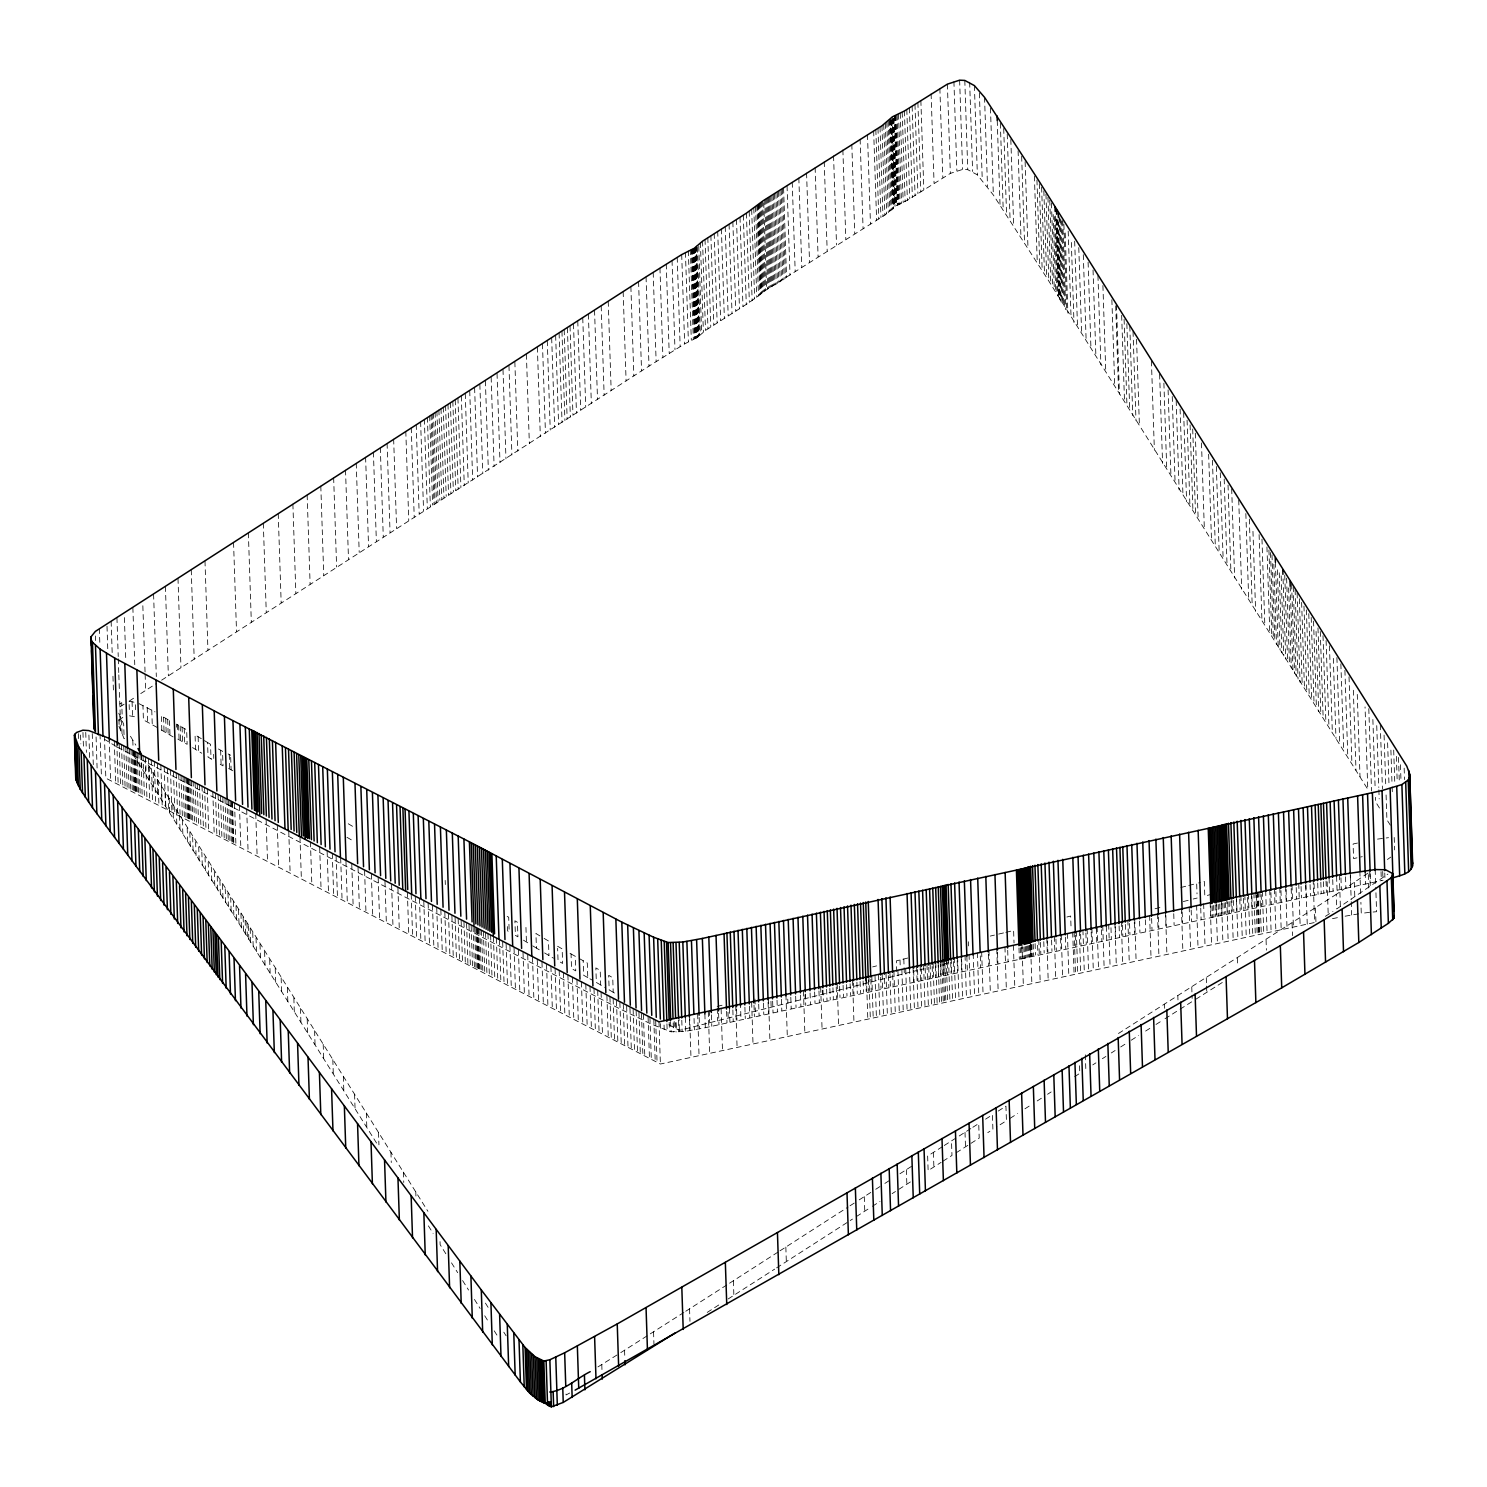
<?xml version="1.0" encoding="UTF-8"?>
<svg xmlns="http://www.w3.org/2000/svg" width="1487" height="1487" viewBox="0 0 1487 1487"><rect width="100%" height="100%" fill="white"/><g stroke="black" fill="none" stroke-linecap="round" stroke-linejoin="round"><path stroke-width="0.75" stroke-dasharray="5 3.75" d="M161.618 680.172L649.001 366.118L684.652 343.869L697.329 337.475L705.507 330.43L749.355 302.437L766.623 289.668L884.895 215.057L895.434 206.042L907.367 200.262L950.342 173.403L962.591 169.444L967.758 169.685L977.368 174.853L993.353 195.02L1046.718 277.734L1367.78 789.318L1365.047 706.938M118.737 720.247L124.35 716.306M1387.427 859.505L1390.735 857.107M1368.021 873.092L1336.237 894.375L1336.72 908.929L1387.91 874.077M119.852 703.946L121.73 702.645L122.213 717.199M1118.466 1033.484L1336.237 894.375M1325.4 916.345L1332.947 911.401M1074.636 1076.718L1079.804 1073.335L1079.469 1062.945M1092.778 1064.896L1095.919 1062.87M1047.536 1094.283L1051.16 1091.941M140.745 693.574L156.544 683.425M780.006 1250.809L848.073 1207.035M850.025 1205.79L855.861 1202.035M776.604 1267.853L852.46 1219.098M1102.387 1058.688L1105.882 1056.439M1037.182 1100.956L1042.238 1097.703M859.226 1199.86L873.817 1190.492M729.578 1283.188L778.073 1252.054M875.731 1189.284L881.456 1185.604M884.858 1183.429L889.969 1180.139M685.767 1311.255L727.663 1284.415M728.147 1298.969L774.671 1269.117M856.345 1216.589L870.49 1207.518M872.386 1206.292L880.025 1201.403M892.126 1193.633L895.471 1191.496M1111.291 1052.963L1115.12 1050.51M707.199 1312.408L720.526 1303.857M1010.175 1118.298L1017.684 1113.484M1024.933 1108.819L1032.127 1104.209M129.313 709.559L129.034 701.251L135.819 696.734M899.932 1173.763L911.903 1166.105M959.227 1135.975L970.881 1128.54M972.851 1127.276L978.725 1123.54L979.208 1138.094L955.844 1153.001M985.584 1119.153L992.424 1114.785L992.907 1129.339L987.777 1132.629M998.223 1111.068L1005.937 1106.142L1006.42 1120.696L996.773 1126.867M620.767 1352.631L683.871 1312.482M1120.696 1046.96L1125.882 1043.632M898.799 1189.358L910.546 1181.849M119.908 706.901L127.194 702.254M942.461 1146.644L927.646 1156.05L928.13 1170.622L941.122 1162.351M944.264 1145.492L957.293 1137.202M1145.603 1031.067L1150.715 1027.814M1131.198 1040.231L1138.652 1035.491M942.944 1161.198L951.977 1155.455L951.494 1140.901M1156.012 1024.45L1163.224 1019.878M1165.027 1018.725L1178.317 1010.305M1180.065 1009.208L1192.239 1001.494L1192.035 995.249M1195.883 999.208L1222.37 982.442M597.923 1366.925L618.871 1353.821M569.67 1393.022L566.064 1394.955L565.915 1390.512M117.64 747.329L618.834 1008.353L652.049 1024.469L671.102 1031.792L685.786 1031.272L705.321 1027.703L1383.077 880.23M104.425 736.009L105.837 778.166L660.395 1064.023L1314.601 922.516L1313.188 880.341M944.914 963.557L948.055 962.721M1066.922 917.014L1070.659 916.029L1071.086 928.52M872.665 966.903L876.587 965.881M1212.184 894.152L1204.805 896.048L1204.321 881.475L1198.578 882.962M1180.864 887.497L1186.793 885.973M1188.764 885.471L1196.663 883.445L1197.016 893.854M1183.317 901.55L1191.217 899.523M1193.206 899.022L1197.147 898.018M668.871 1024.747L679.373 1030.361L916.122 970.676M1155.046 908.761L1163.503 906.605M717.18 1006.42L723.5 1004.859M907.721 958.037L896.382 960.844L896.865 975.398M990.268 936.085L994.45 935.081M1005.863 932.368L1013.614 930.49L1014.022 942.981M920.044 969.728L923.855 968.818M998.651 934.078L1004.06 932.795M1357.445 843.055L1353.096 844.003L1353.579 858.575L1362.259 856.661M1332.482 918.669L1340.716 916.996M1345.103 916.196L1359.341 913.724M1377.52 839.114L1388.523 837.683M1369.564 912.33L1361.274 913.408L1360.902 902.312M1373.059 912.033L1376.572 911.717L1375.772 887.311M129.034 701.251L135.373 702.44L135.652 710.749M129.518 715.805L135.856 716.994M139.016 703.667L155.038 711.901M177.845 739.095L187.139 744.336L186.656 729.782L176.488 724.113L176.693 730.359M157.157 727.44L143.421 719.894L142.938 705.321M228.143 753.928L230.634 755.247M228.626 768.5L232.753 770.749M507.16 916.401L508.703 917.237L509.186 931.81L507.643 930.974L507.439 924.728M173.124 736.92L159.518 728.909M579.224 958.52L587.291 963.018L587.774 977.591L592.03 980.007M218.44 748.983L222.548 751.307L223.031 765.861L218.924 763.556M571.045 953.948L575.265 956.308L575.748 970.881L571.528 968.52L571.045 953.948L566.659 951.457M587.774 977.591L583.647 975.268L583.164 960.714M161.823 730.34L161.339 715.767L171.191 721.548M557.569 946.252L562.142 948.873L562.625 963.446L558.053 960.806L557.625 948.334M600.692 984.97L596.343 982.461L595.859 967.907L600.209 970.398L600.692 984.97L604.986 987.461M544.577 952.944L553.461 958.167M544.093 938.39L548.48 940.974L548.963 955.528M116.005 746.362L104.666 739.411M348.255 823.761L353.553 826.902M613.22 992.294L609.168 989.914L608.685 975.342L612.737 977.721L613.22 992.294L617.031 994.561M346.973 837.293L354.036 841.456M204.481 740.638L207.567 742.515L208.05 757.087L213.849 760.582M539.893 935.881L535.933 933.52L536.417 948.093L540.376 950.453M532.755 945.881L536.417 948.093M207.567 742.515L210.541 744.318L211.024 758.89M192.566 747.589L201.786 753.24M523.461 940.174L529.465 943.855M201.303 738.667L195.057 734.82L195.541 749.374M376.564 1143.057L145.652 774.597L145.168 760.024L427.921 1211.31M1390.345 825.173L1386.906 819.765L1386.07 794.578M503.796 1332.166L506.1 1335.772M133.291 754.783L145.652 774.597M494.223 1330.846L498.665 1337.854M485.431 1303.114L489.037 1308.82M484.725 1315.772L488.312 1321.478M1379.471 808.036L1375.605 801.865L1375.456 797.292M462.606 1280.567L468.554 1290.047M474.446 1299.434L480.115 1308.448M451.509 1262.853L457.68 1272.686M428.405 1225.864L433.107 1233.374M445.821 1253.745L440.133 1244.656L440.003 1240.493M130.466 736.269L135.819 745.154M118.737 713.221L123.681 724.188L124.164 738.742L118.458 725.173M1404.156 768.147L1404.527 779.578M1400.457 764.708L1400.996 780.712M1398.505 757.441L1399.341 782.627M1396.367 756.363L1397.204 781.53M1393.691 750.061L1394.75 782.106M1394.211 837.46L1394.639 849.932M1390.903 750.099L1392.036 784.43M1392.129 786.716L1392.352 793.575M1387.613 742.794L1389.062 786.27M1384.081 735.08L1385.754 785.433M1380.289 724.764L1382.427 788.853M1384.769 872.925L1384.917 877.516M1382.706 871.438L1382.91 877.683M1376.739 725.637L1378.802 787.441M1378.877 789.727L1379.174 798.872M1381.033 871.642L1381.33 880.527M1372.873 719.485L1375.14 788.147M1375.178 869.56L1375.698 885.1M1368.802 708.648L1371.534 791.028M1370.196 873.798L1370.512 882.962M1369.731 871.921L1370.215 886.494M1368.3 874.616L1368.746 887.925M1365.178 872.572L1365.549 884.021M1357.278 694.41L1360.01 776.809M1359.88 871.252L1360.605 893.445M1353.337 690.247L1355.995 770.34M1349.025 676.845L1351.906 763.816M1354.322 882.349L1354.806 896.921M1344.917 670.302L1347.817 757.273M1350.27 872.813L1351.163 899.431M1351.237 901.661L1351.664 914.97M1350.289 875.787L1350.661 887.219M1340.865 663.834L1343.765 750.805M1345.531 876.81L1345.902 888.259M1336.906 657.551L1339.787 744.504M1340.958 877.813L1341.348 889.245M1333.319 658.369L1335.977 738.463M1339.322 874.839L1340.419 908.129M1329.452 645.786L1332.352 732.756M1336.609 876.456L1337.055 890.193M1326.088 640.488L1328.969 727.459M1332.724 879.616L1333.095 891.048M1323.002 635.674L1325.902 722.645M1329.081 878.111L1329.527 891.847M1320.289 631.455L1323.17 718.425M1327.129 881.791L1328.226 915.081M1317.984 627.904L1320.865 714.857M1326.032 881.085L1326.423 892.535M1316.051 631.455L1318.709 711.548M1323.449 881.679L1323.82 893.111M1313.541 621.064L1316.423 708.035M1320.828 882.256L1321.218 893.706M1311.199 617.421L1314.08 704.373M1308.783 613.666L1311.683 700.637M1317.705 882.943L1318.077 894.393M1306.385 609.893L1309.266 696.845M1315.475 907.962L1315.958 922.535M1314.08 883.724L1314.471 895.155M1303.969 606.101L1306.869 693.072M1301.627 602.384L1304.508 689.355M1310.066 884.579L1310.437 896.01M1299.359 598.778L1302.24 685.73M1297.11 593.034L1300.066 682.273M1305.921 884.207L1307.24 924.152M1305.698 885.49L1306.088 896.921M1295.103 589.781L1298.058 679.039M1293.262 586.807L1296.218 676.046M1291.627 584.131L1294.582 673.388M1301.069 886.456L1301.441 897.906M1290.196 586.101L1293.002 670.786M1298.746 883.557L1300.158 925.713M1288.634 587.904L1291.292 667.998M1286.608 578.108L1289.508 665.079M1296.199 887.46L1296.59 898.91M1284.749 575.097L1287.63 662.068M1283.077 578.908L1285.735 659.001M1291.999 885.044L1293.411 927.2M1281.162 575.822L1283.82 655.916M1291.181 888.501L1291.571 899.932M1292.073 923.111L1292.482 935.602M1279.248 572.774L1281.906 652.867M1277.37 569.8L1280.028 649.893M1275.4 562.346L1278.225 647.031M1286.088 889.523L1286.478 900.973M1285.66 886.438L1287.054 928.594M1273.839 564.205L1276.497 644.299M1271.998 554.818L1274.879 641.789M1270.53 552.532L1273.411 639.503M1280.958 890.564L1281.348 902.014M1268.931 550.041L1271.813 637.012M1279.787 887.72L1281.199 929.877M1266.943 546.937L1269.824 633.89M1275.883 891.587L1276.255 903.037M1274.452 888.873L1275.865 931.029M1261.98 539.13L1264.861 626.083M1259.099 534.577L1261.98 621.529M1270.902 892.59L1271.273 904.04M1269.731 889.877L1271.125 932.052M1265.679 890.75L1267.091 932.907M1252.965 531.342L1255.623 611.436M1266.069 939.803L1266.404 950.212M1262.37 891.419L1263.783 933.594M1249.34 519.075L1252.221 606.045M1261.162 894.542L1261.552 905.992M1259.879 891.94L1261.292 934.096M1245.846 513.535L1248.727 600.506M1258.262 892.237L1259.656 934.394M1257.593 892.33L1258.987 934.487M1257.054 892.386L1258.448 934.561M1256.441 895.527L1256.831 906.958M1255.809 892.609L1257.203 934.765M1253.913 892.981L1255.307 935.137M1238.727 500.004L1241.682 589.261M1251.887 896.475L1252.277 907.906M1251.422 893.464L1252.816 935.639M1248.392 894.096L1249.786 936.252M1247.556 897.386L1247.946 908.817M1231.682 488.758L1234.638 578.015M1244.842 894.839L1246.255 936.996M1243.504 898.26L1243.876 909.691M1228.039 485.097L1230.92 572.067M1240.864 895.676L1242.258 937.832M1239.768 899.059L1240.139 910.509M1224.191 478.963L1227.072 565.934M1236.496 896.605L1237.89 938.762M1236.403 899.802L1236.775 911.252M1237.463 958.018L1237.742 966.346M1220.269 472.736L1223.169 559.707M1233.466 900.471L1233.857 911.921M1231.775 897.609L1233.169 939.765M1231.013 901.048L1231.403 912.498M1216.347 466.49L1219.228 553.443M1229.098 901.531L1229.489 912.962M1227.779 901.884L1228.15 913.334M1212.444 460.282L1215.344 547.253M1226.756 898.687L1228.15 940.862M1225.474 902.535L1225.846 913.985M1224.154 902.906L1224.526 914.338M1208.634 454.241L1211.533 541.212M1222.742 903.26L1223.113 914.709M1221.496 899.839L1222.89 941.996M1221.255 903.631L1221.645 915.081M1219.73 904.022L1220.121 915.453M1218.188 904.393L1218.578 915.825M1201.496 442.903L1204.377 529.855M1216.645 904.747L1217.035 916.196M1216.031 901.029L1217.425 943.186M1215.121 905.1L1215.492 916.55M1213.615 905.434L1214.005 916.884M1212.184 905.75L1212.556 917.2M1195.306 433.126L1198.187 520.078M1210.827 906.029L1211.199 917.479M1210.139 902.312L1211.552 944.487M1192.704 429.018L1195.585 515.989M1190.083 424.873L1192.964 511.844M1206.292 977.74L1206.515 983.985M1206.57 986.067L1206.775 992.312M1203.634 903.743L1205.028 945.899M1187.072 420.115L1189.953 507.086M1200.734 908.092L1201.106 919.542M1183.652 412.512L1186.607 501.77M1180.102 409.037L1182.983 496.007M1196.607 905.267L1198.02 947.442M1176.18 400.616L1179.135 489.874M1191.18 910.063L1191.552 921.494M1172.239 396.49L1175.12 483.461M1189.172 906.884L1190.585 949.059M1191.756 986.94L1191.979 993.167M1168.094 389.891L1170.975 476.862M1182.184 911.921L1182.574 923.371M1163.893 383.181L1166.775 470.152M1181.44 908.576L1182.853 950.732M1159.618 374.166L1162.574 463.424M1177.834 995.751L1177.964 999.896M1173.745 913.687L1174.117 925.137M1151.421 361.006L1154.377 450.264M1165.827 915.36L1166.217 926.81M1165.492 912.033L1166.905 954.189M1164.544 1004.171L1164.674 1008.316M1158.466 916.94L1158.838 928.39M1157.518 913.761L1158.912 955.918M1136.551 339.278L1139.432 426.23M1133.038 331.471L1135.994 420.709M1151.626 918.408L1152.016 929.858M1149.637 915.472L1151.031 957.628M1129.804 326.248L1132.759 415.505M1126.849 323.683L1129.748 410.654M1145.325 919.802L1145.715 931.252M1124.098 319.277L1126.979 406.248M1121.663 315.356L1124.544 402.308M1139.562 921.104L1139.934 932.535M1116.477 304.872L1119.432 394.111M1115.715 305.82L1118.596 392.791M1134.711 918.687L1136.105 960.844M1134.302 922.293L1134.674 933.743M1111.867 299.723L1114.767 386.694M1129.562 923.408L1129.953 934.84M1127.871 920.156L1129.265 962.331M1125.343 924.412L1125.733 935.862M1102.908 285.523L1105.789 372.493M1122.499 925.1L1122.871 936.55M1121.31 921.568L1122.722 963.743M1097.945 275.523L1100.9 364.78M1119.098 925.881L1119.488 937.33M1115.231 926.754L1115.622 938.204M1114.897 922.962L1116.309 965.119M1093.038 269.965L1095.919 356.936M1110.975 927.702L1111.347 939.152M1088.094 262.195L1090.975 349.148M1108.689 924.301L1110.083 966.457M1106.291 926.42L1106.737 940.156M1083.298 254.649L1086.179 341.62M1102.741 925.602L1104.135 967.758M1078.781 247.585L1081.662 334.538M1101.495 929.747L1101.867 941.197M1074.673 241.154L1077.555 328.125M1097.127 926.81L1098.521 968.985M1096.328 928.539L1096.793 942.275M1071.346 242.455L1073.986 322.549M1091.904 927.962L1093.298 970.119M1068.186 231.061L1071.086 318.014M1091.198 931.921L1091.57 943.371M1065.212 232.957L1067.87 313.051M1063.893 224.388L1066.774 311.359M1087.146 929.003L1088.54 971.16M1062.759 220.411L1065.714 309.668M1085.9 933.018L1086.291 944.468M1061.811 221.043L1064.692 308.013M1060.826 219.444L1063.707 306.396M1059.896 217.901L1062.777 304.854M1082.926 929.933L1084.32 972.089M1059.041 216.451L1061.922 303.404M1058.502 221.972L1061.16 302.065M1057.815 220.764L1060.473 300.857M1085.343 1054.841L1085.826 1069.413M1057.238 219.704L1059.896 299.798M1056.774 218.812L1059.432 298.906M1080.621 934.096L1080.993 945.546M1056.532 220.392L1059.116 298.199M1056.105 219.556L1058.688 297.363M1079.302 930.732L1080.696 972.888M1055.324 215.987L1057.982 296.08M1054.413 216.582L1056.997 294.389M1053.186 214.5L1055.77 292.326M1076.346 931.382L1077.74 973.557M1051.439 202.957L1054.32 289.909M1075.398 935.156L1075.77 946.606M1049.766 200.262L1052.666 287.214M1074.134 931.884L1075.529 974.059M1072.703 932.219L1074.097 974.394M1047.945 197.306L1050.826 284.259M1045.956 194.128L1048.837 281.08M1043.837 190.764L1046.718 277.734M1067.424 933.483L1068.818 975.639M1041.625 187.269L1044.506 274.221M1065.343 937.163L1065.733 948.594M1039.301 183.663L1042.201 270.615M1036.941 179.983L1039.822 266.935M1061.253 934.914L1062.647 977.071M1060.547 938.13L1060.919 949.561M1034.394 176.024L1037.275 262.995M1055.937 939.059L1056.328 950.509M1054.339 936.475L1055.733 978.632M1051.588 939.97L1051.96 951.42M1025.119 161.655L1028 248.626M1021.662 156.302L1024.543 243.255M1047.517 940.843L1047.889 952.275M1046.792 938.167L1048.186 980.323M1018.093 150.763L1020.974 237.734M1043.781 941.643L1044.171 953.074M1040.435 942.368L1040.826 953.818M1038.8 939.914L1040.194 982.089M1010.825 139.499L1013.706 226.47M1037.61 945.323L1037.907 954.468M1035.101 943.613L1035.491 955.044M1007.219 133.923L1010.119 220.875M1033.205 944.078L1033.595 955.528M1031.885 944.449L1032.275 955.881M1031.197 944.691L1031.569 956.122M1003.706 128.477L1006.606 215.429M1030.751 944.877L1031.123 956.327M1030.472 941.736L1031.866 983.892M1030.138 945.1L1030.528 956.55M1029.413 945.36L1029.785 956.792M1028.539 945.62L1028.93 957.07M1000.342 123.235L1003.223 210.206M1027.573 945.899L1027.945 957.349M1026.513 946.197L1026.885 957.647M1025.361 946.494L1025.733 957.944M997.238 120.577L1000.045 205.243M1024.153 946.791L1024.524 958.241M1022.889 947.107L1023.279 958.539M1021.941 943.557L1023.353 985.714M1021.606 947.405L1021.978 958.836M1020.305 947.684L1020.677 959.134M1018.985 947.962L1019.357 959.394M990.472 108.068L993.353 195.02M1013.39 945.379L1014.803 987.535M984.543 97.324L987.517 186.581M979.375 92.919L982.256 179.871M1007.703 950.249L1008.093 961.699M1004.952 947.145L1006.346 989.32M974.394 85.595L977.368 174.853M969.654 82.213L972.61 171.47M997.517 952.349L997.907 963.78M996.755 948.855L998.149 991.011M964.803 80.428L967.758 169.685M988.948 950.453L990.342 992.61M959.635 80.186L962.591 169.444M988.39 954.226L988.781 965.658M953.911 81.432L956.866 170.689M981.662 951.903L983.056 994.059M980.286 955.899L980.658 967.331M977.405 952.758L978.799 994.915M947.386 84.146L950.342 173.403M973.186 953.632L974.58 995.788M969.041 954.487L970.453 996.662M939.858 88.272L942.832 177.511M968.483 941.754L968.632 945.918M966.866 956.401L967.312 970.119M965.044 955.342L966.438 997.517M961.624 959.821L962.015 971.253M961.197 956.197L962.609 998.353M931.104 93.737L934.059 182.994M965.007 1132.276L965.491 1146.849M957.591 956.996L958.985 999.152M957.182 960.769L957.572 972.219M954.245 957.758L955.639 999.933M953.557 961.569L953.948 973.018M951.215 958.483L952.609 1000.639M950.713 962.238L951.104 973.669M920.862 100.54L923.817 189.778M948.539 959.134L949.933 1001.309M947.238 963.111L947.609 974.561M917.888 102.51L920.843 191.767M946.29 959.728L947.684 1001.885M944.896 963.725L945.286 975.156M944.468 960.23L945.881 1002.387M914.97 104.425L917.925 193.682M943.167 960.639L944.561 1002.796M943.055 964.152L943.427 975.602M941.903 961.03L943.316 1003.186M940.825 964.654L941.197 976.104M912.126 106.246L915.081 195.503M940.23 961.513L941.624 1003.669M938.167 962.052L939.58 1004.227M938.241 965.249L938.613 976.68M909.393 107.975L912.349 197.232M935.788 962.665L937.182 1004.822M906.81 109.555L909.765 198.812M935.342 965.881L935.713 977.331M933.092 963.316L934.487 1005.472M904.412 111.005L907.367 200.262M932.163 966.569L932.535 978.018M902.2 112.306L905.155 201.544M930.137 964.004L931.55 1006.179M928.762 967.312L929.133 978.743M900.248 113.402L903.204 202.66M933.408 1152.388L933.892 1166.942M926.996 964.728L928.39 1006.903M898.538 114.313L901.512 203.57M897.144 115.001L900.1 204.258M925.174 968.074L925.546 979.505M896.085 115.466L899.04 204.723M895.378 115.67L898.334 204.927M923.65 965.491L925.044 1007.647M894.858 115.763L897.832 205.02M894.356 115.893L897.312 205.15M893.929 118.365L896.81 205.318M893.445 118.57L896.326 205.541M921.42 968.855L921.81 980.305M892.981 118.811L895.88 205.782M892.553 119.09L895.434 206.042M892.07 117.083L895.025 206.34M920.193 966.234L921.587 1008.409M891.791 119.685L894.672 206.656M891.457 120.019L894.338 206.99M891.196 120.373L894.077 207.325M890.973 120.726L893.706 208.05M890.471 119.239L893.427 208.496M889.914 119.834L892.888 209.091M917.572 969.654L917.962 981.104M889.114 120.559L892.07 209.816M916.643 966.996L918.037 1009.153M888.074 121.432L891.029 210.671M886.81 122.399L889.765 211.637M913.65 970.472L914.04 981.903M885.341 123.458L888.315 212.715M913.037 967.758L914.431 1009.915M883.724 124.592L886.68 213.849M881.94 125.8L884.895 215.057M909.431 968.483L910.825 1010.64M880.007 127.064L882.962 216.303M877.981 128.347L880.936 217.604M905.732 969.227L907.126 1011.383M903.817 959.003L904.3 973.557M875.843 129.666L878.817 218.905M901.884 970.007L903.278 1012.164M873.65 130.968L876.624 220.225M900.007 959.933L900.211 966.178M906.364 1169.637L906.847 1184.21M897.925 970.807L899.319 1012.982M867.497 134.666L870.453 223.924M893.929 971.643L895.323 1013.799M892.683 974.784L893.074 986.216M889.932 972.461L891.326 1014.617M888.52 975.639L888.891 987.089M860.118 139.165L863.073 228.422M885.992 973.279L887.386 1015.435M884.561 978.762L884.877 987.907M882.144 974.078L883.538 1016.234M880.657 977.256L881.029 988.706M851.809 144.313L854.765 233.571M878.482 974.859L879.876 1017.015M875.007 975.584L876.419 1017.74M871.81 976.271L873.222 1018.428M870.824 979.282L871.215 990.714M842.869 149.89L845.824 239.147M868.928 976.885L870.341 1019.041M868.315 979.803L868.687 991.234M866.419 977.424L867.832 1019.599M865.843 980.323L866.233 991.755M863.092 980.9L863.482 992.349M833.556 155.745L836.53 245.002M860.099 981.55L860.49 993M864.282 1196.626L864.765 1211.18M856.902 982.256L857.293 993.688M853.575 982.981L853.947 994.431M852.571 980.472L853.966 1022.628M824.226 161.655L827.181 250.913M850.118 983.762L850.49 995.193M846.623 984.543L846.995 995.993M843.092 985.342L843.482 996.792M815.118 167.455L818.092 256.712M839.616 986.141L840.006 997.591M837.2 983.836L838.594 1025.993M836.214 986.94L836.605 998.372M806.567 172.957L809.523 262.214M832.943 987.703L833.333 999.134M829.858 988.427L830.229 999.877M826.623 989.19L827.014 1000.639M798.835 177.975L801.79 267.232M822.98 990.045L823.352 1001.476M822.367 990.305L822.515 994.468M820.675 987.424L822.088 1029.599M792.236 182.325L795.192 271.563M818.965 990.955L819.337 1002.405M814.634 991.941L815.025 1003.39M787.051 185.782L790.006 275.039M783.593 188.217L786.549 277.474M810.08 992.963L810.471 1004.413M782.441 189.053L785.396 278.292M781.214 189.908L784.169 279.147M779.932 190.782L782.887 280.021M805.359 994.022L805.75 1005.454M778.593 191.656L781.549 280.913M805.006 994.729L805.136 998.892M777.255 192.529L780.21 281.768M803.463 991.16L804.857 1033.335M775.898 193.366L778.853 282.623M774.56 194.202L777.515 283.441M800.526 995.1L800.917 1006.532M773.259 194.983L776.214 284.221M771.995 195.708L774.95 284.965M770.805 196.377L773.76 285.634M769.708 196.972L772.664 286.21M795.657 996.16L796.047 1007.61M768.705 197.474L771.679 286.731M767.757 197.957L770.712 287.214M766.753 198.514L769.708 287.772M765.731 199.109L768.686 288.366M764.69 199.741L767.664 288.998M790.805 997.219L791.196 1008.669M763.742 202.697L766.623 289.668M762.645 201.098L765.619 290.355M761.66 201.786L764.634 291.043M787.757 999.115L787.887 1003.279M760.731 202.492L763.686 291.731M759.838 203.18L762.812 292.419M785.935 994.952L787.329 1037.108M759.039 203.849L761.995 293.088M758.296 204.5L761.27 293.738M757.664 205.094L760.638 294.352M756.846 205.838L759.801 295.095M755.545 206.86L758.5 296.099M781.418 999.245L781.809 1010.695M753.797 208.124L756.771 297.381M751.678 209.611L754.634 298.868M785.842 1247.054L786.326 1261.627M777.013 1000.193L777.404 1011.625M749.188 211.303L752.143 300.56M746.4 213.18L749.355 302.437M772.645 1001.123L773.017 1012.573M770.954 1001.29L771.158 1007.535M743.314 215.206L746.288 304.445M768.519 998.706L769.931 1040.881M768.091 1002.108L768.463 1013.539M740.006 217.344L742.98 306.582M763.426 1003.112L763.798 1014.543M736.511 219.574L739.467 308.831M732.849 221.879L735.805 311.136M758.705 1004.134L759.095 1015.565M729.076 224.221L732.032 313.478M754.95 999.041L755.359 1011.532M754.002 1005.156L754.392 1016.606M751.641 1002.35L753.035 1044.506M725.21 226.582L728.184 315.839M749.392 1006.179L749.764 1017.628M721.381 228.942L724.355 318.199M744.894 1007.182L745.284 1018.614M717.701 231.247L720.656 320.486M740.489 1002.684L740.972 1019.58M714.188 233.459L717.143 322.716M710.879 235.597L713.834 324.854M736.567 1009.041L736.939 1020.491M735.712 1005.77L737.106 1047.926M707.812 237.604L710.767 326.861M732.849 1009.896L733.221 1021.327M705.024 239.481L707.979 328.739M729.429 1008.372L729.894 1022.108M702.552 241.173L705.507 330.43M727.998 1012.127L728.202 1018.353M726.604 1011.346L726.994 1022.777M700.414 242.678L703.388 331.936M733.388 1280.753L733.872 1295.307M698.76 246.266L701.641 333.237M697.44 247.307L700.321 334.278M696.492 245.801L699.448 335.058M696.12 246.303L698.927 335.913M695.749 246.991L698.704 336.248M721.121 1008.874L722.515 1051.049M695.47 247.325L698.444 336.582M695.154 247.641L698.109 336.898M694.782 247.939L697.738 337.196M694.373 248.236L697.329 337.475M693.927 248.496L696.883 337.735M693.462 248.719L696.418 337.977M718.611 1013.205L718.983 1024.655M692.961 248.924L695.916 338.181M692.459 249.091L695.414 338.348M717.254 1008.502L717.663 1020.993M691.92 249.221L694.894 338.478M691.399 249.314L694.355 338.571M690.358 249.723L693.314 338.98M688.332 250.764L691.306 340.021M711.399 1014.84L711.79 1026.29M685.433 252.418L688.388 341.657M709.262 1010.472L709.689 1022.963M708.295 1011.606L709.689 1053.781M681.697 254.612L684.652 343.869M704.875 1013.967L705.321 1027.703M677.198 257.307L680.154 346.564M699.169 1017.461L699.559 1028.892M697.645 1013.855L699.057 1056.03M672.031 260.485L674.986 349.742M694.039 1018.446L694.41 1029.878M666.25 264.073L669.206 353.33M689.596 1015.547L690.99 1057.703M689.466 1019.227L689.838 1030.677M685.321 1017.536L685.786 1031.272M659.949 268.032L662.905 357.27M681.789 1020.249L682.18 1031.699M689.559 1308.839L689.968 1321.33M678.89 1015.788L679.373 1030.361M678.574 1020.51L678.964 1031.941M653.183 272.307L656.139 361.564M675.972 1022.405L676.176 1028.651M675.786 1022.889L676.083 1032.034M674.169 1021.439L674.373 1027.684M673.183 1022.833L673.481 1031.978M646.046 276.861L649.001 366.118M670.525 1021.55L671.102 1031.792M669.187 1022.275L669.485 1031.439M666.938 1023.837L667.161 1030.714M664.057 1025.045L664.206 1029.617M638.574 281.656L641.548 370.914M660.507 1023.614L660.656 1028.186M659.001 1021.848L660.395 1064.023M655.674 1020.268L657.068 1062.424M630.878 286.656L633.852 375.895M653.815 1019.376L655.209 1061.532M649.931 1017.536L651.325 1059.692M648.072 1016.643L649.466 1058.8M623.146 291.675L626.101 380.932M643.406 1014.431L644.819 1056.588M653.555 1331.85L653.964 1344.322M641.492 1013.521L642.904 1055.677M638.945 1012.294L640.358 1054.45M636.139 1010.9L637.551 1053.075M633.127 1009.394L634.54 1051.569M608.22 301.378L611.176 390.635M629.949 1007.796L631.343 1049.952M626.659 1006.104L628.053 1048.279M601.176 305.932L604.15 395.189M623.276 1004.376L624.67 1046.532M619.875 1002.591L621.269 1044.766M594.54 310.244L597.514 399.501M616.492 1000.825L617.886 1042.982M613.164 999.06L614.559 1041.216M624.559 1350.252L624.837 1358.56M588.387 314.24L591.343 403.497M609.949 997.331L611.361 1039.487M606.9 995.677L608.295 1037.833M582.755 317.883L585.729 407.141M601.083 992.461L602.477 1034.636M577.774 321.099L580.729 410.356M597.7 990.658L599.112 1032.814M573.499 323.869L576.473 413.126M594.001 988.669L595.395 1030.826M570.023 326.118L572.978 415.375M590.004 986.569L591.417 1028.725M567.402 327.791L570.357 417.048M601.789 1364.546L601.993 1370.791M564.186 329.835L567.16 419.092M585.804 984.357L587.198 1026.513M561.956 331.285L564.911 420.542M581.417 982.089L582.83 1024.246M559.093 333.125L562.049 422.382M555.636 335.356L558.61 424.613M576.937 979.766L578.35 1021.941M551.677 337.921L554.651 427.178M572.421 977.461L573.815 1019.617M547.272 340.783L550.246 430.022M567.904 975.175L569.317 1017.331M563.48 972.926L564.874 1015.101M542.476 343.887L545.45 433.145M559.186 970.788L560.58 1012.944M537.365 347.214L540.32 436.472M555.079 968.762L556.473 1010.918M550.933 966.717L552.346 1008.874M526.398 354.352L529.353 443.609M546.547 964.524L547.941 1006.68M541.974 962.201L543.368 1004.376M537.253 959.821L538.666 1001.978M514.855 361.88L517.811 451.119M532.495 957.368L533.889 999.543M508.963 365.709L511.918 454.948M527.718 954.914L529.112 997.071M525.952 927.423L526.435 941.977M523.015 952.479L524.409 994.636M502.996 369.575L505.97 458.814M518.424 950.081L519.837 992.238M497.03 373.423L500.004 462.68M514.037 947.777L515.45 989.933M491.138 377.215L494.112 466.453M509.911 945.583L511.305 987.74M506.1 943.539L507.495 985.695M485.394 380.895L488.349 470.152M502.662 941.661L504.074 983.836M499.483 939.933L500.877 982.089M479.855 384.427L482.81 473.684M496.398 938.26L497.792 980.416M493.424 936.68L494.818 978.836M474.613 387.772L477.569 477.011M490.617 935.174L492.011 977.349M487.978 933.799L489.372 975.955M469.725 390.858L472.68 480.115M485.561 932.553L486.955 974.71M483.387 931.438L484.781 973.595M465.264 393.665L468.219 482.903M481.491 930.49L482.885 972.665M479.892 929.728L481.305 971.885M461.323 396.118L464.279 485.375M478.647 929.152L480.041 971.308M477.773 928.78L479.167 970.937M477.29 928.631L478.684 970.788M476.807 928.483L478.201 970.658M475.914 928.111L477.308 970.286M457.94 398.2L460.914 487.457M474.669 927.535L476.063 969.691M473.07 926.773L474.465 968.929M455.226 399.854L458.182 489.111M471.175 925.825L472.569 967.981M452.829 401.304L455.784 490.561M469 924.71L470.412 966.885M450.412 402.773L453.368 492.03M466.583 923.464L467.977 965.621M447.977 404.26L450.933 493.498M463.963 922.089L465.357 964.245M445.58 405.728L448.554 494.967M461.137 920.583L462.531 962.758M443.256 407.159L446.212 496.416M458.163 919.003L459.576 961.16M441.007 408.553L443.962 497.81M438.888 409.873L441.843 499.13M455.078 917.33L456.472 959.487M436.899 411.118L439.855 500.375M451.899 915.583L453.293 957.758M435.096 412.271L438.07 501.528M433.498 413.293L436.472 502.55M432.141 414.167L435.096 503.424M448.516 913.743L449.91 955.899M431.044 414.91L434.018 504.149M445.189 880.397L445.338 884.561M429.65 415.84L432.605 505.078M444.817 911.754L446.212 953.911M427.401 417.308L430.356 506.565M440.858 909.654L442.271 951.81M424.353 419.278L427.327 508.535M420.617 421.713L423.572 510.97M436.732 907.46L438.126 949.617M432.475 905.211L433.869 947.386M416.211 424.557L419.185 513.814M428.126 902.962L429.52 945.119M411.248 427.773L414.222 517.011M423.776 900.713L425.17 942.87M405.802 431.286L408.758 520.543M419.464 898.483L420.858 940.658M415.263 896.345L416.657 938.501M411.211 894.3L412.605 936.457M393.646 439.111L396.601 528.368M407.382 892.367L408.776 934.542M415.802 1191.886L415.932 1196.05M387.085 443.33L390.059 532.588M397.921 887.683L399.315 929.84M380.319 447.68L383.274 536.937M403.405 1172.091L403.758 1182.481M391.583 884.523L392.996 926.68M373.404 452.122L376.36 541.38M384.966 881.178L386.378 923.334M390.932 1152.165L391.267 1162.555M365.598 457.141L368.553 546.398M378.181 877.72L379.594 919.895M371.36 874.226L372.754 916.382M378.516 1132.369L378.943 1144.841M356.229 463.163L359.203 552.402M364.594 870.731L365.988 912.888M345.523 470.059L348.497 559.316M366.341 1112.964L366.824 1127.518M358.032 867.311L359.426 909.486M351.768 864.04L353.162 906.196M354.575 1094.209L355.058 1108.763M333.646 477.717L336.62 566.975M345.951 860.973L347.345 903.129M340.672 858.148L342.084 900.304M336.081 855.657L337.475 897.813M343.348 1076.346L343.832 1090.9M320.802 486.026L323.757 575.283M332.289 853.557L333.683 895.713M327.103 850.731L328.515 892.888M332.828 1059.636L333.311 1074.209M319.649 846.772L321.062 888.929M307.14 494.836L310.114 584.094M323.199 1044.357L323.683 1058.911M310.43 841.939L311.824 884.096M314.593 1030.733L315.077 1045.305M292.883 504.056L295.857 593.313M307.196 1019.06L307.679 1033.614M299.965 836.475L301.359 878.631M300.467 1008.446L300.95 1023M278.218 513.554L281.173 602.793M288.738 830.675L290.132 872.85M293.85 997.963L294.333 1012.535M287.381 987.74L287.865 1002.294M277.288 824.802L278.682 866.958M281.155 977.87L281.638 992.442M263.311 523.201L266.266 612.44M275.225 968.483L275.708 983.037M266.117 819.077L267.511 861.252M269.686 959.673L270.169 974.245M264.593 951.587L265.076 966.141M248.366 532.866L251.322 622.124M255.745 813.817L257.139 855.973M260.021 944.301L260.504 958.855M256.043 937.944L256.526 952.516M252.734 932.628L253.218 947.2M246.693 809.244L248.087 851.419M250.169 928.483L250.652 943.055M248.403 925.602L248.887 940.174M246.916 923.167L247.4 937.721M233.552 542.458L236.526 631.715M245.151 920.304L245.634 934.858M239.444 805.638L240.838 847.813M243.143 917.07L243.626 931.643M240.931 913.52L241.414 928.092M238.552 909.728L239.035 924.282M234.537 803.277L235.931 845.434M232.474 802.385L233.868 844.56M236.024 905.713L236.507 920.286M230.689 757.329L231.117 769.82M232.009 802.255L233.403 844.412M231.173 801.921L232.585 844.077M229.24 754.504L229.723 769.058M230.039 801.381L231.433 843.538M233.385 901.568L233.868 916.122M228.608 800.675L230.02 842.85M230.689 897.312L231.173 911.884M226.935 799.82L228.329 841.977M225.002 798.816L226.396 840.973M227.957 893.018L228.44 907.59M222.864 797.683L224.277 839.839M220.634 750.229L221.117 764.801M225.225 888.761L225.708 903.315M220.559 796.419L221.953 838.575M222.53 884.542L223.013 899.115M218.087 795.062L219.5 837.218M219.909 880.471L220.392 895.044M215.503 793.612L216.898 835.787M213.645 754.337L213.775 758.5M217.214 876.289L217.697 890.862M212.808 792.106L214.221 834.263M204.983 560.989L207.938 650.247M214.332 871.791L214.816 886.364M211.321 867.033L211.805 881.605M207.288 788.946L208.682 831.103M208.199 862.088L208.682 876.661M204.593 787.441L205.987 829.597M205.039 857.032L205.522 871.605M202.009 785.991L203.403 828.147M198.124 736.716L198.607 751.27M199.537 784.634L200.931 826.791M201.842 851.939L202.325 866.493M191.247 569.893L194.202 659.131M197.213 783.37L198.607 825.545M198.7 846.846L199.184 861.419M195.057 782.236L196.47 824.393M195.615 841.846L196.098 856.419M193.124 781.233L194.537 823.389M191.433 780.359L192.827 822.534M192.641 837.014L193.124 851.586M189.983 779.653L191.395 821.828M188.83 779.132L190.243 821.289M187.994 778.798L189.407 820.954M189.816 832.404L190.299 846.958M187.511 778.649L188.905 820.805M186.972 778.5L188.384 820.657M186.024 778.11L187.436 820.266M184.239 728.37L184.723 742.924M187.195 828.073L187.678 842.646M177.994 578.443L180.968 667.7M184.704 777.497L186.098 819.653M182.083 727.124L182.566 741.678M183.031 776.679L184.425 818.854M180.187 726.046L180.671 740.619M181.024 775.694L182.418 817.85M182.381 820.043L182.864 834.597M178.607 725.173L179.091 739.745M177.362 724.541L177.585 730.768M178.737 774.541L180.15 816.698M179.537 815.359L180.02 829.913M176.209 773.221L177.604 815.378M176.358 810.155L176.841 824.709M173.459 771.772L174.853 813.947M165.41 586.566L168.366 675.823M172.901 804.504L173.384 819.077M169.518 720.619L170.001 735.173M170.503 770.21L171.897 812.385M167.678 719.559L168.161 734.113M169.202 798.519L169.685 813.073M167.399 768.556L168.793 810.712M165.689 718.388L166.172 732.942M163.57 717.124L164.053 731.678M165.336 792.255L165.819 806.828M164.183 766.809L165.577 808.965M160.856 764.987L162.25 807.144M161.339 785.824L161.823 800.396M153.589 594.168L156.321 676.566M157.548 763.166L158.942 805.322M157.269 779.3L157.752 793.872M154.332 761.418L155.726 803.575M151.767 709.931L152.25 724.504M153.198 772.775L153.681 787.329M151.228 759.745L152.641 801.921M147.194 707.422L147.678 721.976M149.146 766.325L149.629 780.879M148.31 758.184L149.704 800.359M142.845 605.748L145.057 672.124M145.131 674.41L145.652 690.433M145.559 756.753L146.971 798.909M143.049 755.433L144.443 797.608M141.358 753.983L141.841 768.537M140.8 754.281L142.194 796.437M138.83 753.296L140.224 795.452M132.863 607.477L134.759 664.689M137.176 752.478L138.57 794.653M137.176 757.199L137.306 761.344M135.875 751.883L137.287 794.039M134.964 751.493L136.376 793.649M134.481 751.344L135.875 793.5M134.034 751.232L135.447 793.389M132.064 701.622L132.547 716.195M132.808 740.229L133.012 746.474M133.291 750.935L134.685 793.091M132.269 750.47L133.663 792.627M130.986 749.857L132.38 792.013M129.462 749.113L130.856 791.27M124.388 617.588L125.744 658.778M127.733 748.24L129.127 790.396M125.819 747.255L127.213 789.411M123.737 746.177L125.131 788.333M121.562 719.987L122.046 734.559M121.525 744.987L122.919 787.162M116.934 617.644L118.235 656.548M118.309 658.834L118.756 672.57M118.83 674.856L120.335 718.5M119.927 716.344L120.41 730.898M118.941 719.466L119.22 727.775M119.183 743.742L120.596 785.917M116.785 742.441L118.179 784.597M111.135 621.324L112.194 653.369M112.956 676.25L113.402 689.987M114.295 741.065L115.707 783.24M107.008 626.231L107.77 649.113M109.202 738.351L110.596 780.508M99.35 628.555L99.871 644.577M100.019 734.058L101.339 774.002M95.503 635.971L95.651 640.544M96.079 736.957L97.101 768.017M92.25 733.574L93.291 764.634M88.904 735.006L89.722 759.429M85.744 732.403L86.395 752.385M82.956 732.422L83.476 747.942M80.558 735.024L80.856 743.89M78.328 733.574L78.551 740.229M517.439 922.293L514.911 920.806L515.394 935.36L517.922 936.847L517.439 922.293"/><path stroke-width="1.5" d="M74.387 735.136L78.811 747.069L95.465 771.511L481.286 1289.917L525.115 1347.519L535.078 1356.72L543.833 1361.033L549.855 1359.75L564.651 1352.78L617.235 1323.932L1280.326 945.676L1370.01 892.497L1391.312 877.72L1392.613 873.538L1385.568 869.765L1375.178 869.56L1339.322 874.839L659.001 1021.848L109.202 738.351L88.755 730.582L82.882 730.191L76.413 732.515L74.387 735.136L75.744 778.779L80.224 789.225L92.491 807.683L520.394 1381.943L529.669 1393.077L538.145 1400.029L545.227 1403.189L551.249 1401.906M75.744 778.779L75.67 758.482M91.06 639.41L92.473 642.291L95.447 731.548L94.016 728.667L91.06 639.41L91.116 636.696L95.354 631.399L646.046 276.861L681.697 254.612L694.373 248.236L702.552 241.173L746.4 213.18L763.667 200.41L881.94 125.8L892.479 116.785L904.412 111.005L947.386 84.146L959.635 80.186L964.803 80.428L974.394 85.595L984.543 97.324L1036.867 177.696L1406.814 766.233L1409.695 774.151L1412.65 863.389C1413.022 873.408 1400.345 875.341 1393.096 877.795M94.016 728.667L93.086 696.213M1412.501 866.531L1409.695 774.151M92.473 642.291L100.112 649.113L114.685 658.072L224.407 716.251L473.238 843.78L621.808 922.126L653.611 937.219L668.128 942.535L682.83 942.014L702.366 938.446L1382.036 790.545L1401.888 784.578L1408.226 780.006L1409.527 777.292M575.116 1390.141L1281.72 987.851L1358.821 942.479L1388.375 923.334L1394.248 917.888L1390.122 788.556M674.875 1333.095L563.238 1402.427L551.361 1406.814L542.959 1402.167M549.744 1392.018C564.781 1390.605 576.919 1378.133 590.209 1371.683M137.956 748.593L141.358 753.983M1411.721 859.746L1412.65 863.389M1394.007 915.713L1394.248 917.888M1408.765 770.489L1409.602 795.657M1410.438 820.824L1411.107 841.438M1408.226 780.006L1411.2 869.263M1405.698 782.404L1408.672 871.661M1401.888 784.578L1404.843 873.817M1396.721 786.586L1399.676 875.843M1392.613 873.538L1393.858 911.271M1391.312 877.72L1392.724 919.877M1386.981 881.178L1388.375 923.334M1382.036 790.545L1384.694 870.638M1379.862 886.122L1381.256 928.278M1372.389 792.683L1374.973 870.49M1367.538 793.705L1370.122 871.512M1370.01 892.497L1371.404 934.654M1362.594 794.764L1365.178 872.572M1357.594 795.842L1360.103 871.363M1357.427 900.323L1358.821 942.479M1347.705 797.98L1350.215 873.501M1342.947 799.002L1345.456 874.523M1338.393 799.987L1340.884 875.508M1342.129 909.561L1343.523 951.736M1334.099 800.935L1336.609 876.456M1330.14 801.809L1332.631 877.33M1326.571 802.59L1329.081 878.111M1323.449 803.277L1325.958 878.798M1320.865 803.872L1323.374 879.393M1324.173 920.211L1325.568 962.386M1318.244 804.448L1320.753 879.969M1315.121 805.136L1317.612 880.657M1311.497 805.898L1314.006 881.419M1307.482 806.753L1309.991 882.274M1303.114 807.683L1305.623 883.204M1303.56 932.256L1304.954 974.431M1298.486 808.649L1300.995 884.17M1290.047 581.529L1290.196 586.101M1293.616 809.653L1296.125 885.174M1282.779 569.744L1282.928 574.335M1288.616 810.675L1291.106 886.196M1275.251 557.774L1275.4 562.346M1283.504 811.716L1286.013 887.237M1278.392 812.757L1280.883 888.278M1280.326 945.676L1281.72 987.851M1273.3 813.779L1275.809 889.3M1268.318 814.783L1270.827 890.304M1263.411 815.768L1265.92 891.289M1258.578 816.735L1261.088 892.256M1253.857 817.701L1256.366 893.241M1254.489 960.472L1255.883 1002.628M1249.303 818.649L1251.812 894.17M1244.972 819.579L1247.481 895.1M1240.92 820.434L1243.429 895.955M1237.184 821.252L1239.693 896.773M1233.82 821.995L1236.329 897.516M1230.901 822.664L1233.392 898.185M1228.448 823.24L1230.939 898.761M1226.533 823.724L1229.024 899.245M1225.195 824.077L1227.704 899.598M1224.098 824.393L1226.608 899.914M1222.89 824.727L1225.4 900.248M1221.571 825.081L1224.061 900.602M1226.069 976.587L1227.481 1018.762M1220.158 825.452L1222.667 900.973M1218.689 825.824L1221.18 901.345M1217.165 826.196L1219.656 901.717M1215.622 826.568L1218.113 902.089M1214.061 826.939L1216.57 902.46M1212.537 827.292L1215.046 902.813M1211.031 827.627L1213.466 900.862M1209.6 827.943L1212.109 903.464M1208.243 828.222L1210.753 903.743M1198.15 830.285L1200.66 905.806M1195.102 994.059L1196.515 1036.216M1188.596 832.255L1191.106 907.776M1179.6 834.114L1182.109 909.635M1180.659 1002.182L1182.072 1044.357M1171.161 835.88L1173.652 911.401M1163.243 837.553L1165.752 913.074M1166.812 1009.989L1168.224 1052.145M1155.882 839.133L1158.392 914.654M1149.042 840.601L1151.551 916.122M1153.615 1017.443L1155.009 1059.599M1142.741 841.995L1145.25 917.516M1136.979 843.278L1139.488 918.799M1141.087 1024.524L1142.481 1066.699M1131.719 844.486L1134.228 920.007M1126.979 845.583L1129.488 921.104M1129.265 1031.234L1130.659 1073.391M1122.759 846.605L1125.269 922.126M1119.915 847.293L1122.425 922.814M1116.514 848.073L1119.023 923.594M1112.648 848.947L1115.157 924.468M1118.168 1037.536L1119.562 1079.692M1108.391 849.895L1110.826 923.13M1103.782 850.899L1106.291 926.42M1107.852 1043.409L1109.246 1085.566M1098.912 851.939L1101.421 927.46M1093.819 853.018L1096.328 928.539M1098.335 1048.855L1099.729 1091.012M1088.614 854.114L1091.123 929.635M1083.317 855.211L1085.826 930.732M1089.655 1053.818L1091.049 1095.993M1058.186 212.808L1058.354 217.399M1056.476 209.648L1056.625 214.221M1078.038 856.289L1080.547 931.81M1055.026 206.823L1055.175 211.414M1081.848 1058.316L1083.242 1100.492M1072.815 857.348L1075.324 932.869M1074.934 1062.313L1076.346 1104.488M1062.759 859.337L1065.268 934.858M1068.967 1065.807L1070.361 1107.964M1057.963 860.322L1060.473 935.843M1062.127 1069.804L1063.521 1111.96M1053.354 861.252L1055.863 936.773M1049.004 862.163L1051.513 937.684M1053.781 1074.636L1055.175 1116.793M1044.933 863.018L1047.443 938.539M1041.197 863.835L1043.707 939.356M1037.852 864.56L1040.361 940.081M1044.116 1080.213L1045.51 1122.369M1034.952 865.23L1037.461 940.751M1032.536 865.787L1035.026 941.308M1030.621 866.27L1033.13 941.791M1029.32 866.624L1031.811 942.163M1028.614 866.884L1031.123 942.405M1028.168 867.07L1030.677 942.591M1027.573 867.293L1030.063 942.814M1026.829 867.553L1029.32 943.074M1025.956 867.813L1028.465 943.334M1033.335 1086.421L1034.729 1128.577M1024.989 868.092L1027.498 943.613M1023.93 868.389L1026.42 943.91M1022.777 868.687L1025.286 944.208M997.071 115.986L997.238 120.577M1021.569 868.984L1024.078 944.505M1020.324 869.282L1022.74 942.516M1019.023 869.579L1021.532 945.1M1017.721 869.876L1020.212 945.397M1016.402 870.155L1018.911 945.676M1021.606 1093.149L1023 1135.306M1005.138 872.441L1007.628 947.962M1009.134 1100.287L1010.528 1142.462M994.952 874.523L997.442 950.044M996.086 1107.759L997.48 1149.916M985.807 876.401L988.316 951.922M977.702 878.092L980.119 951.327M982.665 1115.417L984.059 1157.574M970.565 879.579L973.056 955.1M964.357 880.88L966.866 956.401M969.041 1123.168L970.453 1165.325M959.041 881.995L961.55 957.516M954.598 882.962L957.108 958.483M950.974 883.761L953.483 959.282M948.148 884.412L950.639 959.933M955.435 1130.901L956.829 1173.076M946.048 884.932L948.557 960.453M944.654 885.304L947.163 960.825M943.725 885.564L946.234 961.085M942.312 885.899L944.821 961.42M940.472 886.345L942.981 961.866M938.241 886.847L940.751 962.368M935.658 887.423L938.167 962.963M941.996 1138.54L943.39 1180.697M932.758 888.074L935.267 963.595M929.579 888.761L932.089 964.282M926.178 889.486L928.687 965.007M922.591 890.248L925.081 965.788M918.836 891.048L921.345 966.569M924.04 1148.707L925.434 1190.864M914.988 891.847L917.498 967.368M911.066 892.665L913.576 968.186M918.297 1151.96L919.709 1194.117M907.051 893.483L909.561 969.004M911.847 1155.622L913.241 1197.797M890.1 896.977L892.609 972.498M897.163 1163.986L898.557 1206.143M885.936 897.832L888.445 973.353M881.903 898.65L884.412 974.171M889.17 1168.559L890.564 1210.715M878.073 899.449L880.583 974.97M880.88 1173.28L882.274 1215.455M868.259 901.475L870.75 976.996M865.731 901.996L868.241 977.517M863.259 902.497L865.843 980.323M872.404 1178.132L873.817 1220.288M860.527 903.092L863.018 978.613M857.534 903.743L860.025 979.264M854.337 904.431L856.828 979.952M850.992 905.174L853.501 980.695M847.534 905.955L850.044 981.476M855.36 1187.871L856.754 1230.046M844.04 906.735L846.549 982.256M840.527 907.535L843.017 983.056M846.995 1192.667L848.389 1234.823M837.032 908.334L839.542 983.855M833.631 909.115L836.14 984.636M830.359 909.895L832.869 985.416M827.274 910.62L829.783 986.141M824.04 911.382L826.549 986.903M820.396 912.219L822.906 987.758M816.382 913.148L818.891 988.669M812.069 914.133L814.56 989.654M807.515 915.156L810.006 990.677M802.794 916.215L805.285 991.736M797.961 917.275L800.452 992.796M793.073 918.353L795.582 993.874M788.222 919.412L790.731 994.933M783.463 920.453L785.972 995.974M778.835 921.438L781.344 996.959M774.448 922.386L776.939 997.907M770.062 923.315L772.571 998.836M777.441 1232.556L778.835 1274.712M765.508 924.282L768.017 999.803M760.842 925.304L763.351 1000.825M756.121 926.327L758.63 1001.848M751.437 927.349L753.928 1002.87M746.809 928.371L749.318 1003.892M742.31 929.356L744.82 1004.896M738.017 930.323L740.526 1005.844M733.983 931.234L736.493 1006.755M730.266 932.089L732.775 1007.61M726.92 932.851L729.429 1008.372M724.039 933.539L726.53 1009.06M716.028 935.397L718.537 1010.918M725.34 1262.389L726.753 1304.545M708.816 937.033L711.325 1012.554M702.366 938.446L704.875 1013.967M696.604 939.635L699.094 1015.175M691.455 940.639L693.89 1013.855M686.882 941.42L689.392 1016.941M682.83 942.014L685.321 1017.536M679.224 942.442L681.715 1017.963M675.99 942.702L678.5 1018.223M673.128 942.795L675.618 1018.316M670.525 942.739L673.016 1018.26M681.808 1287.259L683.202 1329.434M668.128 942.535L670.711 1020.342M666.529 942.182L669.113 1019.989M664.206 941.457L666.864 1021.55M661.232 940.36L663.89 1020.454M657.682 938.929L660.34 1019.041M653.611 937.219L656.269 1017.312M649.094 935.211L651.752 1015.324M644.168 932.981L646.826 1013.075M638.908 930.527L641.566 1010.621M633.388 927.869L636.046 1007.963M646.046 1307.631L647.44 1349.787M627.663 925.063L630.321 1005.175M621.808 922.126L624.466 1002.238M615.86 919.096L618.518 999.19M624.912 1360.642L625.042 1364.806M617.235 1323.932L618.629 1366.088M603.183 912.516L605.841 992.628M590.265 905.806L592.923 985.9M602.123 1374.955L602.272 1379.118M594.596 1336.59L595.99 1378.746M577.309 899.059L579.967 979.152M584.428 1375.252L584.911 1389.825M564.521 892.367L567.179 972.461M577.346 1346.051L578.74 1388.226M571.677 1382.854L572.16 1397.427M552.086 885.843L554.725 965.937M564.651 1352.78L565.766 1386.07M562.755 1387.854L563.238 1402.427M540.209 879.598L542.867 959.691M555.766 1357.203L556.863 1390.494M556.844 1390.773L557.328 1405.327M553.164 1392.055L553.647 1406.628M549.855 1359.75L551.361 1406.814M550.078 1402.427L550.227 1406.572M548.815 1401.944L548.963 1406.107M546.138 1360.884L547.569 1405.401M529.093 873.724L531.826 956.122M543.833 1361.033L545.227 1403.189M542.662 1360.791L544.056 1402.947M541.342 1360.345L542.755 1402.501M539.911 1359.694L541.305 1401.851M538.368 1358.858L539.762 1401.033M536.751 1357.873L538.145 1400.029M518.944 868.352L521.602 948.446M535.078 1356.72L536.472 1398.877M533.368 1355.419L534.762 1397.576M531.64 1354.025L533.052 1396.181M529.93 1352.501L531.342 1394.657M528.257 1350.902L529.669 1393.077M526.64 1349.248L528.052 1391.404M509.948 863.557L512.68 945.936M525.115 1347.519L526.51 1389.676M522.829 1344.694L524.223 1386.851M519 1339.787L520.394 1381.943M502.309 859.467L504.967 939.561M513.777 1332.984L515.171 1375.14M496.23 856.159L498.963 938.557M491.9 853.78L494.558 933.873M507.271 1324.415L508.666 1366.59M490.524 853.018L493.256 935.397M488.981 852.144L491.621 932.256M487.253 851.215L489.911 931.308M485.413 850.211L488.071 930.323M499.613 1314.285L501.007 1356.441M483.479 849.17L486.137 929.282M481.472 848.11L484.13 928.204M479.409 847.014L482.067 927.107M477.327 845.917L479.985 926.011M490.914 1302.724L492.309 1344.899M475.264 844.839L477.922 924.933M473.238 843.78L475.896 923.873M471.267 842.776L474 925.156M469.409 841.809L472.067 921.903M481.286 1289.917L482.68 1332.092M463.907 839.021L466.565 919.115M458.182 836.103L460.84 916.215M470.896 1276.032L472.29 1318.188M452.308 833.129L454.966 913.241M446.36 830.136L449.018 910.23M459.818 1261.199L461.212 1303.374M440.412 827.144L443.07 907.237M434.539 824.188L437.197 904.282M448.2 1245.623L449.613 1287.779M428.814 821.307L431.472 901.419M423.33 818.556L425.988 898.668M436.174 1229.433L437.568 1271.608M418.126 815.973L420.858 898.352M413.312 813.575L415.97 893.668M423.851 1212.816L425.245 1254.991M408.944 811.4L411.676 893.78M405.077 809.504L407.735 889.598M402.903 808.408L405.635 890.806M400.04 806.958L402.773 889.356M411.137 1195.678L412.531 1237.835M396.564 805.192L399.222 885.285M392.549 803.129L395.189 883.222M388.051 800.805L390.709 880.899M397.958 1177.946L399.371 1220.102M383.163 798.277L385.802 878.371M377.921 795.545L380.579 875.657M372.419 792.683L375.077 872.776M384.538 1159.86L385.932 1202.016M366.713 789.709L369.371 869.802M360.876 786.642L363.534 866.735M371.006 1141.663L372.401 1183.838M354.984 783.537L357.642 863.631M357.549 1123.596L358.943 1165.752M343.293 777.385L346.025 859.765M337.698 774.448L340.43 856.847M344.352 1105.882L345.746 1148.038M332.363 771.679L335.021 851.772M327.344 769.058L330.002 849.151M322.698 766.641L325.356 846.754M331.564 1088.744L332.976 1130.901M318.46 764.467L321.118 844.56M314.686 762.552L317.344 842.646M311.452 760.898L314.11 841.01M308.794 759.578L311.452 839.672M319.408 1072.443L320.802 1114.599M306.768 758.593L309.426 838.687M305.43 757.961L308.088 838.055M304.835 757.738L307.493 837.832M304.389 757.589L307.047 837.683M303.552 757.218L306.21 837.311M302.307 756.604L305.039 839.003M300.727 755.805L303.385 835.917M298.794 754.82L301.526 837.218M308.013 1057.201L309.408 1099.358M296.582 753.667L299.315 836.066M294.11 752.366L296.768 832.46M291.415 750.935L294.073 831.029M288.515 749.374L291.173 829.467M297.567 1043.223L298.961 1085.398M285.448 747.701L288.181 830.099M282.233 745.972L284.965 828.352M288.236 1030.788L289.63 1072.963M275.615 742.329L278.273 822.423M272.4 740.582L275.058 820.675M280.225 1020.119L281.619 1062.294M269.333 738.909L271.991 819.021M266.415 737.366L269.073 817.46M263.701 735.916L266.359 816.01M272.939 1010.435L274.333 1052.592M261.21 734.615L263.868 814.709M258.998 733.463L261.656 813.556M257.065 732.478L259.797 814.857M265.745 1000.863L267.14 1043.019M255.448 731.678L258.106 811.772M254.203 731.065L256.935 813.463M253.329 730.693L255.987 810.787M252.883 730.545L255.541 810.638M251.768 730.136L254.426 810.229M258.738 991.532L260.132 1033.688M249.277 728.965L251.935 809.058M245.336 727.013L247.994 807.125M251.991 982.517L253.385 1024.673M239.909 724.262L242.567 804.374M245.578 973.948L246.972 1016.104M232.957 720.693L235.615 800.787M239.556 965.899L240.968 1008.074M234.035 958.52L235.448 1000.677M224.407 716.251L227.139 798.631M229.091 951.866L230.485 994.022M224.779 946.067L226.173 988.223M214.202 710.916L216.86 791.028M221.191 941.215L222.585 983.372M218.403 937.423L219.797 979.58M216.489 934.784L217.883 976.959M214.871 932.553L216.266 974.728M212.957 929.951L214.351 972.108M210.782 926.996L212.176 969.171M202.325 704.689L204.983 784.783M208.366 923.762L209.779 965.918M205.782 920.286L207.176 962.461M203.05 916.643L204.444 958.799M200.206 912.832L201.6 955.007M197.269 908.966L198.682 951.122M188.7 697.515L191.358 777.608M194.314 905.044L195.708 947.2M191.358 901.141L192.752 943.297M188.44 897.312L189.834 939.468M185.596 893.575L186.99 935.751M182.678 889.765L184.072 931.921M173.291 689.373L175.949 769.485M179.574 885.657L180.968 927.814M176.302 881.308L177.696 923.464M172.92 876.791L174.314 918.966M169.481 872.181L170.875 914.338M166.024 867.516L167.418 909.672M162.603 862.869L163.998 905.044M156.042 680.265L158.7 760.359M159.258 858.315L160.652 900.471M156.023 853.891L157.418 896.066M152.957 849.69L154.369 891.847M150.131 845.75L151.525 887.906M144.871 838.408L146.265 880.564M136.878 670.117L139.611 752.515M141.785 834.133L143.18 876.289M138.328 829.374L139.741 871.531M134.573 824.226L135.968 866.382M130.577 818.742L131.971 860.917M124.796 663.648L127.603 748.333M126.376 813.036L127.77 855.211M122.046 807.162L123.44 849.337M114.685 658.072L117.566 745.043M117.622 801.214L119.016 843.371M113.198 795.248L114.592 837.404M106.488 653.258L109.369 740.229M108.811 789.355L110.205 831.512M100.112 649.113L102.993 736.084M104.499 783.612L105.912 825.768M100.354 778.091L101.767 820.248M95.465 645.488L98.439 734.745M91.116 636.696L91.432 645.86M91.581 650.432L92.938 691.622M95.465 771.511L96.859 813.686M91.097 765.526L92.491 807.683M87.268 760.099L88.662 802.274M83.941 755.229L85.335 797.385M81.134 750.898L82.528 793.054M78.811 747.069L80.224 789.225M76.989 743.742L78.383 785.898M75.651 740.898L77.045 783.054M74.852 734.076L75.075 740.73M74.759 738.537L76.172 780.694"/></g></svg>
